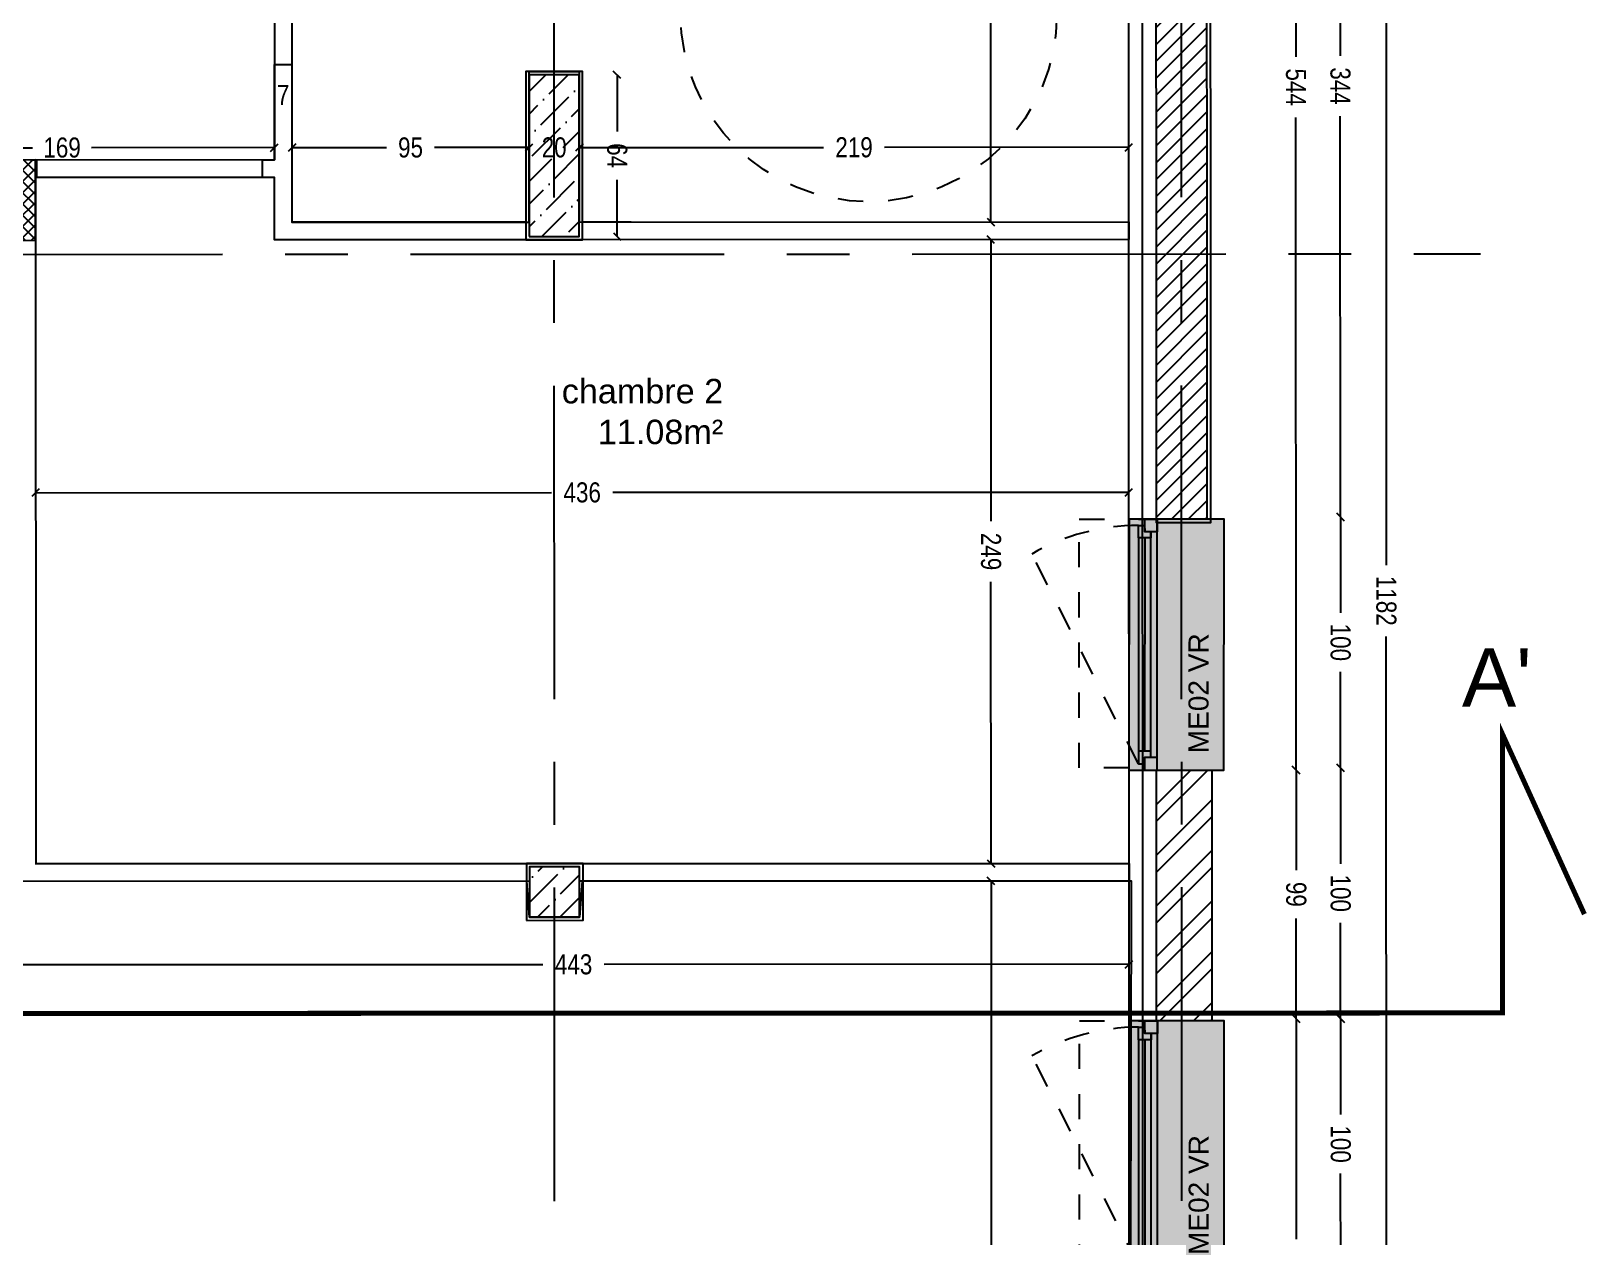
# Model space of a CAD drawing. Header units: millimetres. Extents: x -11.2 to 20.6, y -11.4 to 6.8.
# Drawn here: x 14.4 to 20.6, y -3.91 to 0.89 of the extents above; entities that cross this region are included whole.
import ezdxf

# ---------------------------------------------------------------- set-up
doc = ezdxf.new("R2010")
doc.units = ezdxf.units.MM
for name, pattern in [('0.0.1_Plan masse$0$cartouche PRO tranche 1$0${ Batten }', [0]), ('AXESx2', [4, 2.5, -0.5, 0.5, -0.5]), ('CACHE', [0.375, 0.25, -0.125]), ('INTERROMPU', [0.75, 0.5, -0.25])]:
    doc.linetypes.add(name, pattern=pattern)
doc.layers.get('Defpoints').update_dxf_attribs({"color": 1})
for name, color, linetype in [('01_AH_Coupes', 195, 'AXESx2'), ("02_AH_Files d'axes", 147, 'AXESx2'), ('02_AH_Structure Béton', 10, 'Continuous'), ('02_AH_Structure Béton_H', 11, 'Continuous'), ('02_AH_Structure Maçonnée', 230, 'Continuous'), ('02_AH_Structure Maçonnée_H', 231, 'Continuous'), ('03_AH_Menuiseries Ext', 3, 'Continuous'), ('04_AH_Cloisons', 150, 'Continuous'), ('04_AH_Cloisons_H', 153, 'Continuous'), ('04_AH_Isolation', 2, 'Continuous'), ('04_AH_Isolation_H', 2, 'Continuous'), ('07_AH_Côtes 50e', 7, 'Continuous'), ('07_AH_Perso-Symboles-...', 8, 'Continuous'), ('07_AH_Textes 50e', 7, 'Continuous')]:
    doc.layers.add(name, color=color, linetype=linetype)
doc.layers.add('07_AH_SHAB', color=130, linetype='Continuous', plot=False)
doc.layers.add('10_AH_PANTONE BLANC', color=7, linetype='Continuous', lineweight=0, true_color=0xffffff)
doc.styles.add('ARIAL', font='arial.ttf', dxfattribs={"width": 0.8})
doc.styles.add('Texte 1000', font='arial.ttf', dxfattribs={"height": 1.5})
doc.styles.add('Texte 50', font='arial.ttf', dxfattribs={"height": 0.075})
doc.dimstyles.new('B+B_50', dxfattribs={"dimscale": 0, "dimtxt": 0.08, "dimasz": 0.03, "dimexe": 0.015, "dimexo": 0.03, "dimgap": 0.05, "dimtad": 0, "dimdec": 0, "dimlfac": 100, "dimdsep": 46, "dimtxsty": 'ARIAL', "dimblk": 'OBLIQUE', "dimcen": 0, "dimse1": 1, "dimse2": 1, "dimadec": 0, "dimazin": 0, "dimtp": 5, "dimtm": 2, "dimtfac": 1, "dimtdec": 0, "dimtofl": 0, "dimtmove": 2, "dimatfit": 3, "dimldrblk": 'OBLIQUE', "dimfxl": 1, "dimtolj": 1, "dimarcsym": 0})

# ---------------------------------------------------------------- blocks, each defined once
blk = doc.blocks.new('_Oblique')
at = {"color": 0, "linetype": 'ByBlock', "lineweight": -2}
blk.add_line((-0.5, -0.5), (0.5, 0.5), dxfattribs=at)
blk = doc.blocks.new('*D381')
at = {"layer": '07_AH_Côtes 50e', "color": 0, "lineweight": -2, "transparency": 16777216}
for p, q in [((19.6218, -3.0418), (19.6219, -3.4242)), ((19.6221, -4.0418), (19.622, -3.6594))]:
    blk.add_line(p, q, dxfattribs=at)
at = {"layer": 'Defpoints', "color": 0, "transparency": 16777216}
for p in [(19.2585, -3.0419), (19.6218, -3.0418), (19.2289, -4.0419)]:
    blk.add_point(p, dxfattribs=at)
at = {"layer": '07_AH_Côtes 50e', "color": 0, "lineweight": -2, "transparency": 16777216, "xscale": 0.03, "yscale": 0.03, "zscale": 0.03}
for p, rotation in [((19.6218, -3.0418), 90.01869913888217), ((19.6221, -4.0418), 270.0186991388822)]:
    blk.add_blockref('_Oblique', p, dxfattribs=dict(at, rotation=rotation))
at = {"layer": '07_AH_Côtes 50e', "color": 0, "transparency": 16777216, "insert": (19.6219, -3.5418), "char_height": 0.08, "attachment_point": 5, "rotation": 270.0187, "style": 'ARIAL'}
blk.add_mtext('\\A1;100', dxfattribs=at)
blk = doc.blocks.new('*D382')
at = {"layer": '07_AH_Côtes 50e', "color": 0, "lineweight": -2, "transparency": 16777216}
for p, q in [((19.6215, -2.0418), (19.6216, -2.4242)), ((19.6218, -3.0418), (19.6217, -2.6594))]:
    blk.add_line(p, q, dxfattribs=at)
at = {"layer": 'Defpoints', "color": 0, "transparency": 16777216}
for p in [(19.2582, -2.0419), (19.6215, -2.0418), (19.2585, -3.0419)]:
    blk.add_point(p, dxfattribs=at)
at = {"layer": '07_AH_Côtes 50e', "color": 0, "lineweight": -2, "transparency": 16777216, "xscale": 0.03, "yscale": 0.03, "zscale": 0.03}
for p, rotation in [((19.6215, -2.0418), 90.01869913888217), ((19.6218, -3.0418), 270.0186991388822)]:
    blk.add_blockref('_Oblique', p, dxfattribs=dict(at, rotation=rotation))
at = {"layer": '07_AH_Côtes 50e', "color": 0, "transparency": 16777216, "insert": (19.6216, -2.5418), "char_height": 0.08, "attachment_point": 5, "rotation": 270.0187, "style": 'ARIAL'}
blk.add_mtext('\\A1;100', dxfattribs=at)
blk = doc.blocks.new('*D383')
at = {"layer": '07_AH_Côtes 50e', "color": 0, "lineweight": -2, "transparency": 16777216}
for p, q in [((19.6211, -1.0418), (19.6213, -1.4242)), ((19.6215, -2.0418), (19.6213, -1.6594))]:
    blk.add_line(p, q, dxfattribs=at)
at = {"layer": 'Defpoints', "color": 0, "transparency": 16777216}
for p in [(19.2579, -1.0419), (19.6211, -1.0418), (19.2582, -2.0419)]:
    blk.add_point(p, dxfattribs=at)
at = {"layer": '07_AH_Côtes 50e', "color": 0, "lineweight": -2, "transparency": 16777216, "xscale": 0.03, "yscale": 0.03, "zscale": 0.03}
for p, rotation in [((19.6211, -1.0418), 90.01869913888217), ((19.6215, -2.0418), 270.0186991388822)]:
    blk.add_blockref('_Oblique', p, dxfattribs=dict(at, rotation=rotation))
at = {"layer": '07_AH_Côtes 50e', "color": 0, "transparency": 16777216, "insert": (19.6213, -1.5418), "char_height": 0.08, "attachment_point": 5, "rotation": 270.0187, "style": 'ARIAL'}
blk.add_mtext('\\A1;100', dxfattribs=at)
blk = doc.blocks.new('*D384')
at = {"layer": '07_AH_Côtes 50e', "color": 0, "lineweight": -2, "transparency": 16777216}
for p, q in [((19.62, 2.3934), (19.6205, 0.7964)), ((19.6211, -1.0418), (19.6206, 0.5553))]:
    blk.add_line(p, q, dxfattribs=at)
at = {"layer": 'Defpoints', "color": 0, "transparency": 16777216}
for p in [(19.2567, 2.3933), (19.62, 2.3934), (19.2579, -1.0419)]:
    blk.add_point(p, dxfattribs=at)
at = {"layer": '07_AH_Côtes 50e', "color": 0, "lineweight": -2, "transparency": 16777216, "xscale": 0.03, "yscale": 0.03, "zscale": 0.03}
for p, rotation in [((19.62, 2.3934), 90.01869913888217), ((19.6211, -1.0418), 270.0186991388822)]:
    blk.add_blockref('_Oblique', p, dxfattribs=dict(at, rotation=rotation))
at = {"layer": '07_AH_Côtes 50e', "color": 0, "transparency": 16777216, "insert": (19.6206, 0.6758), "char_height": 0.08, "attachment_point": 5, "rotation": 270.0187, "style": 'ARIAL'}
blk.add_mtext('\\A1;344', dxfattribs=at)
blk = doc.blocks.new('*D387')
at = {"layer": '07_AH_Côtes 50e', "color": 0, "lineweight": -2, "transparency": 16777216}
for p, q in [((19.8017, 4.5323), (19.8036, -1.2338)), ((19.8056, -7.2844), (19.8037, -1.5183))]:
    blk.add_line(p, q, dxfattribs=at)
at = {"layer": 'Defpoints', "color": 0, "transparency": 16777216}
for p in [(19.106, 4.5321), (19.1099, -7.2846), (19.8056, -7.2844)]:
    blk.add_point(p, dxfattribs=at)
at = {"layer": '07_AH_Côtes 50e', "color": 0, "lineweight": -2, "transparency": 16777216, "xscale": 0.03, "yscale": 0.03, "zscale": 0.03}
for p, rotation in [((19.8017, 4.5323), 90.01869913888217), ((19.8056, -7.2844), 270.0186991388822)]:
    blk.add_blockref('_Oblique', p, dxfattribs=dict(at, rotation=rotation))
at = {"layer": '07_AH_Côtes 50e', "color": 0, "transparency": 16777216, "insert": (19.8037, -1.3761), "char_height": 0.08, "attachment_point": 5, "rotation": 270.0187, "style": 'ARIAL'}
blk.add_mtext('\\A1;1182', dxfattribs=at)
blk = doc.blocks.new('*D569')
at = {"layer": '07_AH_Côtes 50e', "color": 0, "lineweight": -2, "transparency": 16777216}
for p, q in [((16.5868, 0.4307), (17.5608, 0.4311)), ((18.7774, 0.4315), (17.8034, 0.4311))]:
    blk.add_line(p, q, dxfattribs=at)
at = {"layer": 'Defpoints', "color": 0, "transparency": 16777216}
for p in [(16.5868, 0.5582), (18.7773, 0.5589), (16.5868, 0.4307)]:
    blk.add_point(p, dxfattribs=at)
at = {"layer": '07_AH_Côtes 50e', "color": 0, "lineweight": -2, "transparency": 16777216, "xscale": 0.03, "yscale": 0.03, "zscale": 0.03}
for p, rotation in [((16.5868, 0.4307), 180.0186991388701), ((18.7774, 0.4315), 0.01869913887019514)]:
    blk.add_blockref('_Oblique', p, dxfattribs=dict(at, rotation=rotation))
at = {"layer": '07_AH_Côtes 50e', "color": 0, "transparency": 16777216, "insert": (17.6821, 0.4311), "char_height": 0.08, "attachment_point": 5, "rotation": 0.0187, "style": 'ARIAL'}
blk.add_mtext('\\A1;219', dxfattribs=at)
blk = doc.blocks.new('*D570')
at = {"layer": 'Defpoints', "color": 0, "transparency": 16777216}
for p in [(16.5868, 0.5582), (16.3868, 0.4307), (16.3868, 0.4307)]:
    blk.add_point(p, dxfattribs=at)
at = {"layer": '07_AH_Côtes 50e', "color": 0, "transparency": 16777216, "insert": (16.4868, 0.4307), "char_height": 0.08, "attachment_point": 5, "rotation": 0.0187, "style": 'ARIAL'}
blk.add_mtext('\\A1;20', dxfattribs=at)
blk = doc.blocks.new('*D571')
at = {"layer": '07_AH_Côtes 50e', "color": 0, "lineweight": -2, "transparency": 16777216}
for p, q in [((15.4413, 0.4304), (15.818, 0.4305)), ((16.3868, 0.4307), (16.0101, 0.4306))]:
    blk.add_line(p, q, dxfattribs=at)
at = {"layer": 'Defpoints', "color": 0, "transparency": 16777216}
for p in [(15.4413, 0.4473), (15.4413, 0.4304), (16.3868, 0.4307)]:
    blk.add_point(p, dxfattribs=at)
at = {"layer": '07_AH_Côtes 50e', "color": 0, "lineweight": -2, "transparency": 16777216, "xscale": 0.03, "yscale": 0.03, "zscale": 0.03}
for p, rotation in [((15.4413, 0.4304), 180.0186991388701), ((16.3868, 0.4307), 0.01869913887019514)]:
    blk.add_blockref('_Oblique', p, dxfattribs=dict(at, rotation=rotation))
at = {"layer": '07_AH_Côtes 50e', "color": 0, "transparency": 16777216, "insert": (15.9141, 0.4305), "char_height": 0.08, "attachment_point": 5, "rotation": 0.0187, "style": 'ARIAL'}
blk.add_mtext('\\A1;95', dxfattribs=at)
blk = doc.blocks.new('*D572')
at = {"layer": 'Defpoints', "color": 0, "transparency": 16777216}
for p in [(15.4413, 0.4473), (15.3713, 0.4303), (15.3713, 0.4303)]:
    blk.add_point(p, dxfattribs=at)
at = {"layer": '07_AH_Côtes 50e', "color": 0, "transparency": 16777216, "insert": (15.4062, 0.6404), "char_height": 0.08, "attachment_point": 5, "rotation": 0.0187, "style": 'ARIAL'}
blk.add_mtext('\\A1;7', dxfattribs=at)
blk = doc.blocks.new('*D573')
at = {"layer": '07_AH_Côtes 50e', "color": 0, "lineweight": -2, "transparency": 16777216}
for p, q in [((13.6787, 0.4298), (14.4073, 0.43)), ((15.3713, 0.4303), (14.6428, 0.4301))]:
    blk.add_line(p, q, dxfattribs=at)
at = {"layer": 'Defpoints', "color": 0, "transparency": 16777216}
for p in [(13.6787, 0.4298), (13.6788, 0.3807), (15.3713, 0.4303)]:
    blk.add_point(p, dxfattribs=at)
at = {"layer": '07_AH_Côtes 50e', "color": 0, "lineweight": -2, "transparency": 16777216, "xscale": 0.03, "yscale": 0.03, "zscale": 0.03}
for p, rotation in [((13.6787, 0.4298), 180.0186991388701), ((15.3713, 0.4303), 0.01869913887019514)]:
    blk.add_blockref('_Oblique', p, dxfattribs=dict(at, rotation=rotation))
at = {"layer": '07_AH_Côtes 50e', "color": 0, "transparency": 16777216, "insert": (14.525, 0.4301), "char_height": 0.08, "attachment_point": 5, "rotation": 0.0187, "style": 'ARIAL'}
blk.add_mtext('\\A1;169', dxfattribs=at)
blk = doc.blocks.new('*D581')
at = {"layer": '07_AH_Côtes 50e', "color": 0, "lineweight": -2, "transparency": 16777216}
for p, q in [((14.4192, -0.9453), (16.4765, -0.9446)), ((18.7778, -0.9438), (16.7205, -0.9445))]:
    blk.add_line(p, q, dxfattribs=at)
at = {"layer": 'Defpoints', "color": 0, "transparency": 16777216}
for p in [(18.7778, -0.9438), (14.4193, -1.1264), (18.7779, -1.125)]:
    blk.add_point(p, dxfattribs=at)
at = {"layer": '07_AH_Côtes 50e', "color": 0, "lineweight": -2, "transparency": 16777216, "xscale": 0.03, "yscale": 0.03, "zscale": 0.03}
for p, rotation in [((14.4192, -0.9453), 180.0186991388701), ((18.7778, -0.9438), 0.01869913887016166)]:
    blk.add_blockref('_Oblique', p, dxfattribs=dict(at, rotation=rotation))
at = {"layer": '07_AH_Côtes 50e', "color": 0, "transparency": 16777216, "insert": (16.5985, -0.9445), "char_height": 0.08, "attachment_point": 5, "rotation": 0.0187, "style": 'ARIAL'}
blk.add_mtext('\\A1;436', dxfattribs=at)
blk = doc.blocks.new('*D582')
at = {"layer": '07_AH_Côtes 50e', "color": 0, "lineweight": -2, "transparency": 16777216}
for p, q in [((14.3498, -2.8265), (16.4421, -2.8258)), ((18.7784, -2.825), (16.6861, -2.8257))]:
    blk.add_line(p, q, dxfattribs=at)
at = {"layer": 'Defpoints', "color": 0, "transparency": 16777216}
for p in [(14.3497, -2.4946), (18.7783, -2.4931), (14.3498, -2.8265)]:
    blk.add_point(p, dxfattribs=at)
at = {"layer": '07_AH_Côtes 50e', "color": 0, "lineweight": -2, "transparency": 16777216, "xscale": 0.03, "yscale": 0.03, "zscale": 0.03}
for p, rotation in [((14.3498, -2.8265), 180.0186991388701), ((18.7784, -2.825), 0.01869913887019514)]:
    blk.add_blockref('_Oblique', p, dxfattribs=dict(at, rotation=rotation))
at = {"layer": '07_AH_Côtes 50e', "color": 0, "transparency": 16777216, "insert": (16.5641, -2.8257), "char_height": 0.08, "attachment_point": 5, "rotation": 0.0187, "style": 'ARIAL'}
blk.add_mtext('\\A1;443', dxfattribs=at)
blk = doc.blocks.new('*D587')
at = {"layer": '07_AH_Côtes 50e', "color": 0, "lineweight": -2, "transparency": 16777216}
for p, q in [((18.2282, -2.4933), (18.2289, -4.6022)), ((18.2297, -6.9549), (18.229, -4.8461))]:
    blk.add_line(p, q, dxfattribs=at)
at = {"layer": 'Defpoints', "color": 0, "transparency": 16777216}
for p in [(18.2282, -2.4933), (18.4836, -2.4932), (18.4851, -6.9549)]:
    blk.add_point(p, dxfattribs=at)
at = {"layer": '07_AH_Côtes 50e', "color": 0, "lineweight": -2, "transparency": 16777216, "xscale": 0.03, "yscale": 0.03, "zscale": 0.03}
for p, rotation in [((18.2282, -2.4933), 90.01869913888217), ((18.2297, -6.9549), 270.0186991388822)]:
    blk.add_blockref('_Oblique', p, dxfattribs=dict(at, rotation=rotation))
at = {"layer": '07_AH_Côtes 50e', "color": 0, "transparency": 16777216, "insert": (18.2289, -4.7241), "char_height": 0.08, "attachment_point": 5, "rotation": 270.0187, "style": 'ARIAL'}
blk.add_mtext('\\A1;446', dxfattribs=at)
blk = doc.blocks.new('*D517')
at = {"layer": '07_AH_Côtes 50e', "color": 0, "lineweight": -2, "transparency": 16777216}
for p, q in [((18.2274, 0.0637), (18.2277, -1.0585)), ((18.2282, -2.4233), (18.2278, -1.3011))]:
    blk.add_line(p, q, dxfattribs=at)
at = {"layer": 'Defpoints', "color": 0, "transparency": 16777216}
for p in [(18.2274, 0.0637), (18.2274, 0.0637), (18.2282, -2.4233)]:
    blk.add_point(p, dxfattribs=at)
at = {"layer": '07_AH_Côtes 50e', "color": 0, "lineweight": -2, "transparency": 16777216, "xscale": 0.03, "yscale": 0.03, "zscale": 0.03}
for p, rotation in [((18.2274, 0.0637), 90.01869913888217), ((18.2282, -2.4233), 270.0186991388822)]:
    blk.add_blockref('_Oblique', p, dxfattribs=dict(at, rotation=rotation))
at = {"layer": '07_AH_Côtes 50e', "color": 0, "transparency": 16777216, "insert": (18.2278, -1.1798), "char_height": 0.08, "attachment_point": 5, "rotation": 270.0187, "style": 'ARIAL'}
blk.add_mtext('\\A1;249', dxfattribs=at)
blk = doc.blocks.new('*D518')
at = {"layer": '07_AH_Côtes 50e', "color": 0, "lineweight": -2, "transparency": 16777216}
for p, q in [((18.226, 4.2018), (18.2266, 2.2897)), ((18.2273, 0.1337), (18.2267, 2.0457))]:
    blk.add_line(p, q, dxfattribs=at)
at = {"layer": 'Defpoints', "color": 0, "transparency": 16777216}
for p in [(18.226, 4.2018), (18.226, 4.2018), (18.2273, 0.1337)]:
    blk.add_point(p, dxfattribs=at)
at = {"layer": '07_AH_Côtes 50e', "color": 0, "lineweight": -2, "transparency": 16777216, "xscale": 0.03, "yscale": 0.03, "zscale": 0.03}
for p, rotation in [((18.226, 4.2018), 90.01869913888217), ((18.2273, 0.1337), 270.0186991388822)]:
    blk.add_blockref('_Oblique', p, dxfattribs=dict(at, rotation=rotation))
at = {"layer": '07_AH_Côtes 50e', "color": 0, "transparency": 16777216, "insert": (18.2267, 2.1677), "char_height": 0.08, "attachment_point": 5, "rotation": 270.0187, "style": 'ARIAL'}
blk.add_mtext('\\A1;407', dxfattribs=at)
blk = doc.blocks.new('*D519')
at = {"layer": '07_AH_Côtes 50e', "color": 0, "lineweight": -2, "transparency": 16777216}
for p, q in [((16.7375, 0.7202), (16.7375, 0.4941)), ((16.7377, 0.0762), (16.7376, 0.3023))]:
    blk.add_line(p, q, dxfattribs=at)
at = {"layer": 'Defpoints', "color": 0, "transparency": 16777216}
for p in [(16.5867, 0.7202), (16.7375, 0.7202), (16.5869, 0.0762)]:
    blk.add_point(p, dxfattribs=at)
at = {"layer": '07_AH_Côtes 50e', "color": 0, "lineweight": -2, "transparency": 16777216, "xscale": 0.03, "yscale": 0.03, "zscale": 0.03}
for p, rotation in [((16.7375, 0.7202), 90.01869913888217), ((16.7377, 0.0762), 270.0186991388822)]:
    blk.add_blockref('_Oblique', p, dxfattribs=dict(at, rotation=rotation))
at = {"layer": '07_AH_Côtes 50e', "color": 0, "transparency": 16777216, "insert": (16.7376, 0.3982), "char_height": 0.08, "attachment_point": 5, "rotation": 270.0187, "style": 'ARIAL'}
blk.add_mtext('\\A1;64', dxfattribs=at)
blk = doc.blocks.new('ME02C')
at = {"layer": '10_AH_PANTONE BLANC'}
h = blk.add_hatch(color=256, dxfattribs=at)
h.dxf.hatch_style = 1
h.paths.add_polyline_path([(4290.4075, 77.4298), (4289.4075, 77.4298), (4289.4075, 77.8085), (4290.4075, 77.8085)])
at = {"ltscale": 0.1}
for p, q in [((4290.3325, 77.771), (4289.4825, 77.771)), ((4290.3325, 77.746), (4289.4825, 77.746)), ((4290.37, 77.746), (4290.3575, 77.746)), ((4290.4075, 77.771), (4290.4075, 77.746)), ((4290.4075, 77.746), (4290.4075, 77.746))]:
    blk.add_line(p, q, dxfattribs=at)
at = {"color": 251}
blk.add_line((4289.4575, 77.696), (4290.4075, 77.696), dxfattribs=at)
at = {"color": 251, "linetype": 'CACHE', "ltscale": 0.3, "flags": 128}
blk.add_lwpolyline([(4289.4325, 77.771), (4290.2687, 78.196)], dxfattribs=at)
at = {"color": 251, "linetype": 'CACHE', "ltscale": 0.3}
blk.add_lwpolyline([(4290.4075, 77.8085), (4289.4161, 77.8085), (4289.4161, 78.0067), (4290.4075, 78.0067)], close=True, dxfattribs=at)
at = {"ltscale": 0.1}
for points in [[(4290.4075, 77.8085), (4289.4075, 77.8085), (4289.4075, 77.4298), (4290.4075, 77.4298)], [(4289.4575, 77.746), (4289.4075, 77.746), (4289.4075, 77.696), (4289.4575, 77.696)], [(4289.4575, 77.696), (4289.4575, 77.746), (4289.4075, 77.746), (4289.4075, 77.696)], [(4290.3575, 77.696), (4290.3575, 77.746), (4290.4075, 77.746), (4290.4075, 77.696)]]:
    blk.add_lwpolyline(points, close=True, dxfattribs=at)
blk.add_lwpolyline([(4289.4075, 77.4303), (4290.4075, 77.4292), (4290.4075, 77.8085), (4289.4075, 77.8085)], close=True)
for points in [[(4289.4575, 77.721), (4289.4825, 77.721), (4289.4825, 77.771), (4289.4325, 77.771), (4289.4325, 77.746)], [(4289.4575, 77.721), (4290.3575, 77.721)], [(4290.3575, 77.721), (4290.3325, 77.721), (4290.3325, 77.771), (4290.3825, 77.771), (4290.3825, 77.746)], [(4290.37, 77.746), (4290.3575, 77.746)]]:
    blk.add_lwpolyline(points, dxfattribs=at)
at = {"color": 251, "linetype": 'CACHE', "ltscale": 0.3}
blk.add_arc((4289.5325, 77.771), 0.85, 360, 30, dxfattribs=at)
at = {"insert": (4289.4745, 77.5714), "char_height": 0.08, "attachment_point": 1, "style": 'Texte 1000'}
blk.add_mtext_dynamic_manual_height_columns('ME02 VR', width=1.459488, gutter_width=7.5, heights=[0], dxfattribs=at)
blk = doc.blocks.new('*D423')
at = {"layer": '07_AH_Côtes 50e', "color": 0, "lineweight": -2, "transparency": 16777216}
for p, q in [((19.4447, -3.0418), (19.445, -3.9207)), ((19.4453, -5.0418), (19.445, -4.163))]:
    blk.add_line(p, q, dxfattribs=at)
at = {"layer": 'Defpoints', "color": 0, "transparency": 16777216}
for p in [(19.2585, -3.0419), (19.4447, -3.0418), (19.2292, -5.0419)]:
    blk.add_point(p, dxfattribs=at)
at = {"layer": '07_AH_Côtes 50e', "color": 0, "lineweight": -2, "transparency": 16777216, "xscale": 0.03, "yscale": 0.03, "zscale": 0.03}
for p, rotation in [((19.4447, -3.0418), 90.01869913888217), ((19.4453, -5.0418), 270.0186991388822)]:
    blk.add_blockref('_Oblique', p, dxfattribs=dict(at, rotation=rotation))
at = {"layer": '07_AH_Côtes 50e', "color": 0, "transparency": 16777216, "insert": (19.445, -4.0418), "char_height": 0.08, "attachment_point": 5, "rotation": 270.0187, "style": 'ARIAL'}
blk.add_mtext('\\A1;200', dxfattribs=at)
blk = doc.blocks.new('*D424')
at = {"layer": '07_AH_Côtes 50e', "color": 0, "lineweight": -2, "transparency": 16777216}
for p, q in [((19.4443, -2.0507), (19.4445, -2.4504)), ((19.4447, -3.0418), (19.4445, -2.6422))]:
    blk.add_line(p, q, dxfattribs=at)
at = {"layer": 'Defpoints', "color": 0, "transparency": 16777216}
for p in [(19.2582, -2.0507), (19.4443, -2.0507), (19.2585, -3.0419)]:
    blk.add_point(p, dxfattribs=at)
at = {"layer": '07_AH_Côtes 50e', "color": 0, "lineweight": -2, "transparency": 16777216, "xscale": 0.03, "yscale": 0.03, "zscale": 0.03}
for p, rotation in [((19.4443, -2.0507), 90.01869913888217), ((19.4447, -3.0418), 270.0186991388822)]:
    blk.add_blockref('_Oblique', p, dxfattribs=dict(at, rotation=rotation))
at = {"layer": '07_AH_Côtes 50e', "color": 0, "transparency": 16777216, "insert": (19.4445, -2.5463), "char_height": 0.08, "attachment_point": 5, "rotation": 270.0187, "style": 'ARIAL'}
blk.add_mtext('\\A1;99', dxfattribs=at)
blk = doc.blocks.new('*D425')
at = {"layer": '07_AH_Côtes 50e', "color": 0, "lineweight": -2, "transparency": 16777216}
for p, q in [((19.4426, 3.3933), (19.4434, 0.7919)), ((19.4443, -2.0507), (19.4435, 0.5508))]:
    blk.add_line(p, q, dxfattribs=at)
at = {"layer": 'Defpoints', "color": 0, "transparency": 16777216}
for p in [(19.2565, 3.3933), (19.4426, 3.3933), (19.2582, -2.0507)]:
    blk.add_point(p, dxfattribs=at)
at = {"layer": '07_AH_Côtes 50e', "color": 0, "lineweight": -2, "transparency": 16777216, "xscale": 0.03, "yscale": 0.03, "zscale": 0.03}
for p, rotation in [((19.4426, 3.3933), 90.01869913888217), ((19.4443, -2.0507), 270.0186991388822)]:
    blk.add_blockref('_Oblique', p, dxfattribs=dict(at, rotation=rotation))
at = {"layer": '07_AH_Côtes 50e', "color": 0, "transparency": 16777216, "insert": (19.4435, 0.6713), "char_height": 0.08, "attachment_point": 5, "rotation": 270.0187, "style": 'ARIAL'}
blk.add_mtext('\\A1;544', dxfattribs=at)

msp = doc.modelspace()

# ---------------------------------------------------------------- hatches: boundary and pattern name
at = {"layer": '02_AH_Structure Béton_H'}
h = msp.add_hatch(dxfattribs=at)
h.set_pattern_fill('ANSI36', color=256, scale=0.02, angle=0.0187)
h.set_pattern_definition([(45.0186991, (-4278.322744, -90.391835), (0.03363566, 0.1234895056), [0.15875, -0.03175, 0, -0.03175])])
h.paths.add_polyline_path([(13.8867, 1.8623), (13.6867, 1.8622), (13.6868, 1.6622), (13.8868, 1.6623)])
h.paths.add_polyline_path([(16.5867, 0.7202), (16.3867, 0.7201), (16.3869, 0.0761), (16.5869, 0.0762)])
h.paths.add_polyline_path([(16.5877, -2.4368), (16.3877, -2.4369), (16.3878, -2.6369), (16.5878, -2.6368)])
h.paths.add_polyline_path([(13.6878, -1.5378), (13.6879, -1.7378), (13.8879, -1.7377), (13.8878, -1.5377)])
at = {"layer": '02_AH_Structure Maçonnée_H'}
h = msp.add_hatch(dxfattribs=at)
h.set_pattern_fill('ANSI31', color=256, scale=0.015, angle=0.0187)
h.set_pattern_definition([(45.0186991, (-4278.322744, -90.391835), (-0.0336869492, 0.0336649681), [])])
h.paths.add_polyline_path([(18.8867, 2.3844), (19.0867, 2.3845), (19.0879, -1.0506), (18.8879, -1.0507)])
h = msp.add_hatch(dxfattribs=at)
h.set_pattern_fill('ANSI32', color=256, scale=0.015, angle=0.0187)
h.set_pattern_definition([(45.018699, (-4278.32274, -90.39183), (-0.1010608476, 0.1009949044), []), (45.018699, (-4278.25539, -90.39181), (-0.1010608476, 0.1009949044), [])])
h.paths.add_polyline_path([(19.1085, -3.0507), (18.8885, -3.0508), (18.8882, -2.0507), (19.1082, -2.0506)])
at = {"layer": '04_AH_Cloisons_H'}
h = msp.add_hatch(dxfattribs=at)
h.set_pattern_fill('ANSI37', color=256, scale=0.01, angle=0.0187)
h.set_pattern_definition([(45.0186991, (-4278.322744, -90.391835), (-0.02245796613, 0.02244331208), []), (135.0186991, (-4278.322744, -90.391835), (-0.02244331208, -0.02245796613), [])])
h.paths.add_polyline_path([(14.4188, 0.381), (13.6788, 0.3807), (13.6789, 0.0607), (14.4189, 0.061)])
h.paths.add_polyline_path([(14.3488, 0.3809), (13.7488, 0.3807), (13.7488, 0.1307), (14.3488, 0.1309)], flags=17)

# ---------------------------------------------------------------- linework, layer by layer
at = {"layer": '01_AH_Coupes', "const_width": 0.02}
msp.add_lwpolyline([(-11.2334, -2.6356), (-10.9074, -1.9181), (-10.9071, -3.0292), (20.2675, -3.019), (20.2672, -1.9079), (20.5936, -2.6252)], dxfattribs=at)
at = {"layer": "02_AH_Files d'axes", "ltscale": 0.5}
for p, q in [((16.4902, -9.7686), (16.4849, 6.3353)), ((18.9907, -9.7678), (18.9855, 6.3361)), ((-10.0859, -0.0033), (20.1801, 0.0066))]:
    msp.add_line(p, q, dxfattribs=at)
at = {"layer": '02_AH_Structure Béton'}
for points in [[(16.3869, 0.0761), (16.5869, 0.0762), (16.5867, 0.7202), (16.3867, 0.7201)], [(16.3878, -2.6369), (16.5878, -2.6368), (16.5877, -2.4368), (16.3877, -2.4369)]]:
    msp.add_lwpolyline(points, close=True, dxfattribs=at)
at = {"layer": '02_AH_Structure Maçonnée'}
for points in [[(18.8867, 2.3994), (19.1017, 2.3995), (19.1029, -1.0656), (18.8879, -1.0657)], [(18.8867, 2.3844), (19.0867, 2.3845), (19.0879, -1.0506), (18.8879, -1.0507)], [(19.1085, -3.0507), (18.8885, -3.0508), (18.8882, -2.0507), (19.1082, -2.0506)]]:
    msp.add_lwpolyline(points, close=True, dxfattribs=at)
at = {"layer": '04_AH_Cloisons'}
for p, q in [((16.3739, 0.1331), (15.4414, 0.1328)), ((16.7934, 0.1332), (16.5999, 0.1332)), ((18.7783, -2.4231), (14.4197, -2.4246))]:
    msp.add_line(p, q, dxfattribs=at)
for points in [[(15.3713, 0.3813), (15.3712, 0.7617), (15.4412, 0.7617), (15.4414, 0.1328)], [(14.3988, 0.3809), (14.4234, 0.381), (14.4234, 0.311), (14.4188, 0.311)], [(15.3713, 0.3113), (15.3234, 0.3112), (15.3234, 0.3812), (15.3713, 0.3813)], [(14.4188, 0.311), (14.4197, -2.4246), (18.7783, -2.4231), (18.7783, -2.4931), (16.5878, -2.4938)], [(15.4214, 0.0628), (15.3714, 0.0628), (15.3713, 0.3113)], [(15.4414, 0.1328), (16.3739, 0.1331)], [(16.5999, 0.1332), (18.7775, 0.1339), (18.7775, 0.0639), (16.5869, 0.0632)], [(16.3869, 0.0631), (15.3714, 0.0628), (15.3714, 0.1128)], [(16.3878, -2.4939), (14.3497, -2.4946), (14.3494, -1.7167)]]:
    msp.add_lwpolyline(points, dxfattribs=at)
for points in [[(16.3739, 0.0631), (16.5999, 0.0632), (16.5997, 0.7332), (16.3737, 0.7331)], [(14.4188, 0.381), (13.6788, 0.3807), (13.6789, 0.0607), (14.4189, 0.061)], [(16.3761, -2.6499), (16.6021, -2.6498), (16.602, -2.4238), (16.376, -2.4239)]]:
    msp.add_lwpolyline(points, close=True, dxfattribs=at)
at = {"layer": '04_AH_Isolation'}
msp.add_line((18.7794, -5.7057), (18.7761, 4.202), dxfattribs=at)
msp.add_lwpolyline([(10.3023, -6.9575), (18.7798, -6.9548), (18.7761, 4.202), (10.2986, 4.1992)], dxfattribs=at)
at = {"layer": '04_AH_Isolation_H', "linetype": '0.0.1_Plan masse$0$cartouche PRO tranche 1$0${ Batten }', "ltscale": 0.3}
msp.add_line((18.8348, -7.0533), (18.8311, 4.257), dxfattribs=at)
at = {"layer": '07_AH_Perso-Symboles-...', "linetype": 'INTERROMPU', "ltscale": 0.2}
msp.add_circle((17.7406, 0.9648), 0.75, dxfattribs=at)
at = {"layer": '07_AH_SHAB'}
for points in [[(18.7775, 0.1339), (18.7761, 4.202), (17.3199, 4.2015), (17.3201, 4.2014), (16.3201, 4.2011), (16.3201, 4.2011), (15.4401, 4.2008), (15.4414, 0.1328), (16.3869, 0.1331), (16.3867, 0.7331), (16.5867, 0.7332), (16.5869, 0.1332)], [(14.3494, -1.6458), (13.8879, -1.6462), (13.8878, -1.5377), (13.6878, -1.5378), (13.6879, -1.6463), (12.7749, -1.6472), (12.77, 0.2424), (12.77, 0.2424), (12.77, 0.3804), (10.2999, 0.3796), (10.2993, 2.043), (10.5771, 2.0431), (10.7496, 2.0431), (11.6496, 2.0434), (11.6497, 1.6615), (11.6497, 1.6615), (11.6497, 1.6615), (11.6497, 1.6615), (15.3709, 1.6628), (15.3713, 0.3813), (13.6788, 0.3807), (13.6789, 0.0607), (14.3489, 0.0609)], [(14.4197, -2.4246), (18.7783, -2.4231), (18.7775, 0.0639), (15.4214, 0.0628), (15.4214, 0.0628), (15.3714, 0.0628), (15.3713, 0.3113), (14.4188, 0.311)], [(18.7798, -6.9555), (18.7883, -2.4931), (16.5978, -2.4938), (16.5878, -2.6368), (16.3878, -2.6369), (16.3778, -2.4939), (14.3497, -2.4946), (14.3495, -1.7167), (12.7879, -1.7172), (12.7886, -3.9461), (10.3013, -3.947), (10.3023, -6.9575), (13.5796, -6.9565), (13.5796, -6.9558)]]:
    msp.add_lwpolyline(points, close=True, dxfattribs=at)

# ---------------------------------------------------------------- block references
at = {"layer": '03_AH_Menuiseries Ext', "rotation": 89.99310567781012}
for p in [(96.0705, -4291.4676), (96.0712, -4293.4676)]:
    msp.add_blockref('ME02C', p, dxfattribs=at)

# ---------------------------------------------------------------- texts
at = {"layer": '01_AH_Coupes', "insert": (20.3835, -1.5655), "char_height": 0.2321, "width": 2.496107, "attachment_point": 3, "rotation": 0.0187, "style": 'Texte 50'}
msp.add_mtext("A'", dxfattribs=at)
at = {"layer": '07_AH_Textes 50e', "ltscale": 0.3, "insert": (17.1604, -0.4916), "char_height": 0.0975, "width": 2.6, "attachment_point": 3, "rotation": 0.0187, "style": 'Texte 50'}
msp.add_mtext('chambre 2\\P11.08m²', dxfattribs=at)

# ---------------------------------------------------------------- dimensions: what is measured, and where the dimension line sits
at = {"layer": '07_AH_Côtes 50e'}
for base, p1, p2, angle, picture, middle in [((19.8056, -7.2844), (19.106, 4.5321), (19.1099, -7.2846), 90.0187, '*D387', (19.8037, -1.3761)), ((18.226, 4.2018), (18.2273, 0.1337), (18.226, 4.2018), 90.0187, '*D518', (18.2267, 2.1677)), ((19.4426, 3.3933), (19.2582, -2.0507), (19.2565, 3.3933), 90.0187, '*D425', (19.4435, 0.6713)), ((19.62, 2.3934), (19.2579, -1.0419), (19.2567, 2.3933), 90.0187, '*D384', (19.6206, 0.6758)), ((15.3713, 0.4303), (15.4413, 0.4473), (15.3713, 0.4303), 0.0187, '*D572', (15.4062, 0.6404)), ((16.7375, 0.7202), (16.5869, 0.0762), (16.5867, 0.7202), 90.0187, '*D519', (16.7376, 0.3982)), ((16.3868, 0.4307), (16.5868, 0.5582), (16.3868, 0.4307), 0.0187, '*D570', (16.4868, 0.4307)), ((16.5868, 0.4307), (18.7773, 0.5589), (16.5868, 0.5582), 0.0187, '*D569', (17.6821, 0.4311)), ((13.6787, 0.4298), (15.3713, 0.4303), (13.6788, 0.3807), 0.0187, '*D573', (14.525, 0.4301)), ((15.4413, 0.4304), (16.3868, 0.4307), (15.4413, 0.4473), 0.0187, '*D571', (15.9141, 0.4305)), ((18.2274, 0.0637), (18.2282, -2.4233), (18.2274, 0.0637), 90.0187, '*D517', (18.2278, -1.1798)), ((18.7778, -0.9438), (14.4193, -1.1264), (18.7779, -1.125), 0.0187, '*D581', (16.5985, -0.9445)), ((19.6211, -1.0418), (19.2582, -2.0419), (19.2579, -1.0419), 90.0187, '*D383', (19.6213, -1.5418)), ((19.6215, -2.0418), (19.2585, -3.0419), (19.2582, -2.0419), 90.0187, '*D382', (19.6216, -2.5418)), ((19.4443, -2.0507), (19.2585, -3.0419), (19.2582, -2.0507), 90.0187, '*D424', (19.4445, -2.5463)), ((18.2282, -2.4933), (18.4851, -6.9549), (18.4836, -2.4932), 90.0187, '*D587', (18.2289, -4.7241)), ((14.3498, -2.8265), (18.7783, -2.4931), (14.3497, -2.4946), 0.0187, '*D582', (16.5641, -2.8257)), ((19.6218, -3.0418), (19.2289, -4.0419), (19.2585, -3.0419), 90.0187, '*D381', (19.6219, -3.5418)), ((19.4447, -3.0418), (19.2292, -5.0419), (19.2585, -3.0419), 90.0187, '*D423', (19.445, -4.0418))]:
    dim = msp.add_linear_dim(base=base, p1=p1, p2=p2, angle=angle, dimstyle='B+B_50', override={"dimscale": 1}, dxfattribs=at)
    dim.commit()
    dim.dimension.update_dxf_attribs({"geometry": picture, "text_midpoint": middle})

doc.saveas('drawing.dxf')
